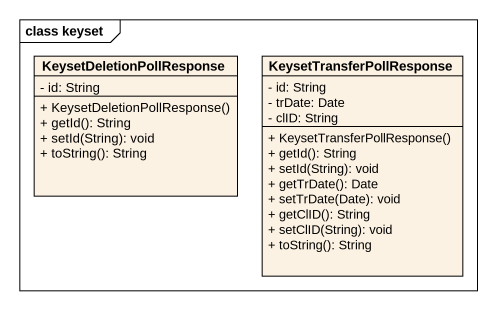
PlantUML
@startuml
mainframe class keyset
hide circle
hide empty members
skinparam classAttributeIconSize 0
class KeysetDeletionPollResponse {
  - id: String
  + KeysetDeletionPollResponse()
  + getId(): String
  + setId(String): void
  + toString(): String
}
class KeysetTransferPollResponse {
  - id: String
  - trDate: Date
  - clID: String
  + KeysetTransferPollResponse()
  + getId(): String
  + setId(String): void
  + getTrDate(): Date
  + setTrDate(Date): void
  + getClID(): String
  + setClID(String): void
  + toString(): String
}
@enduml
